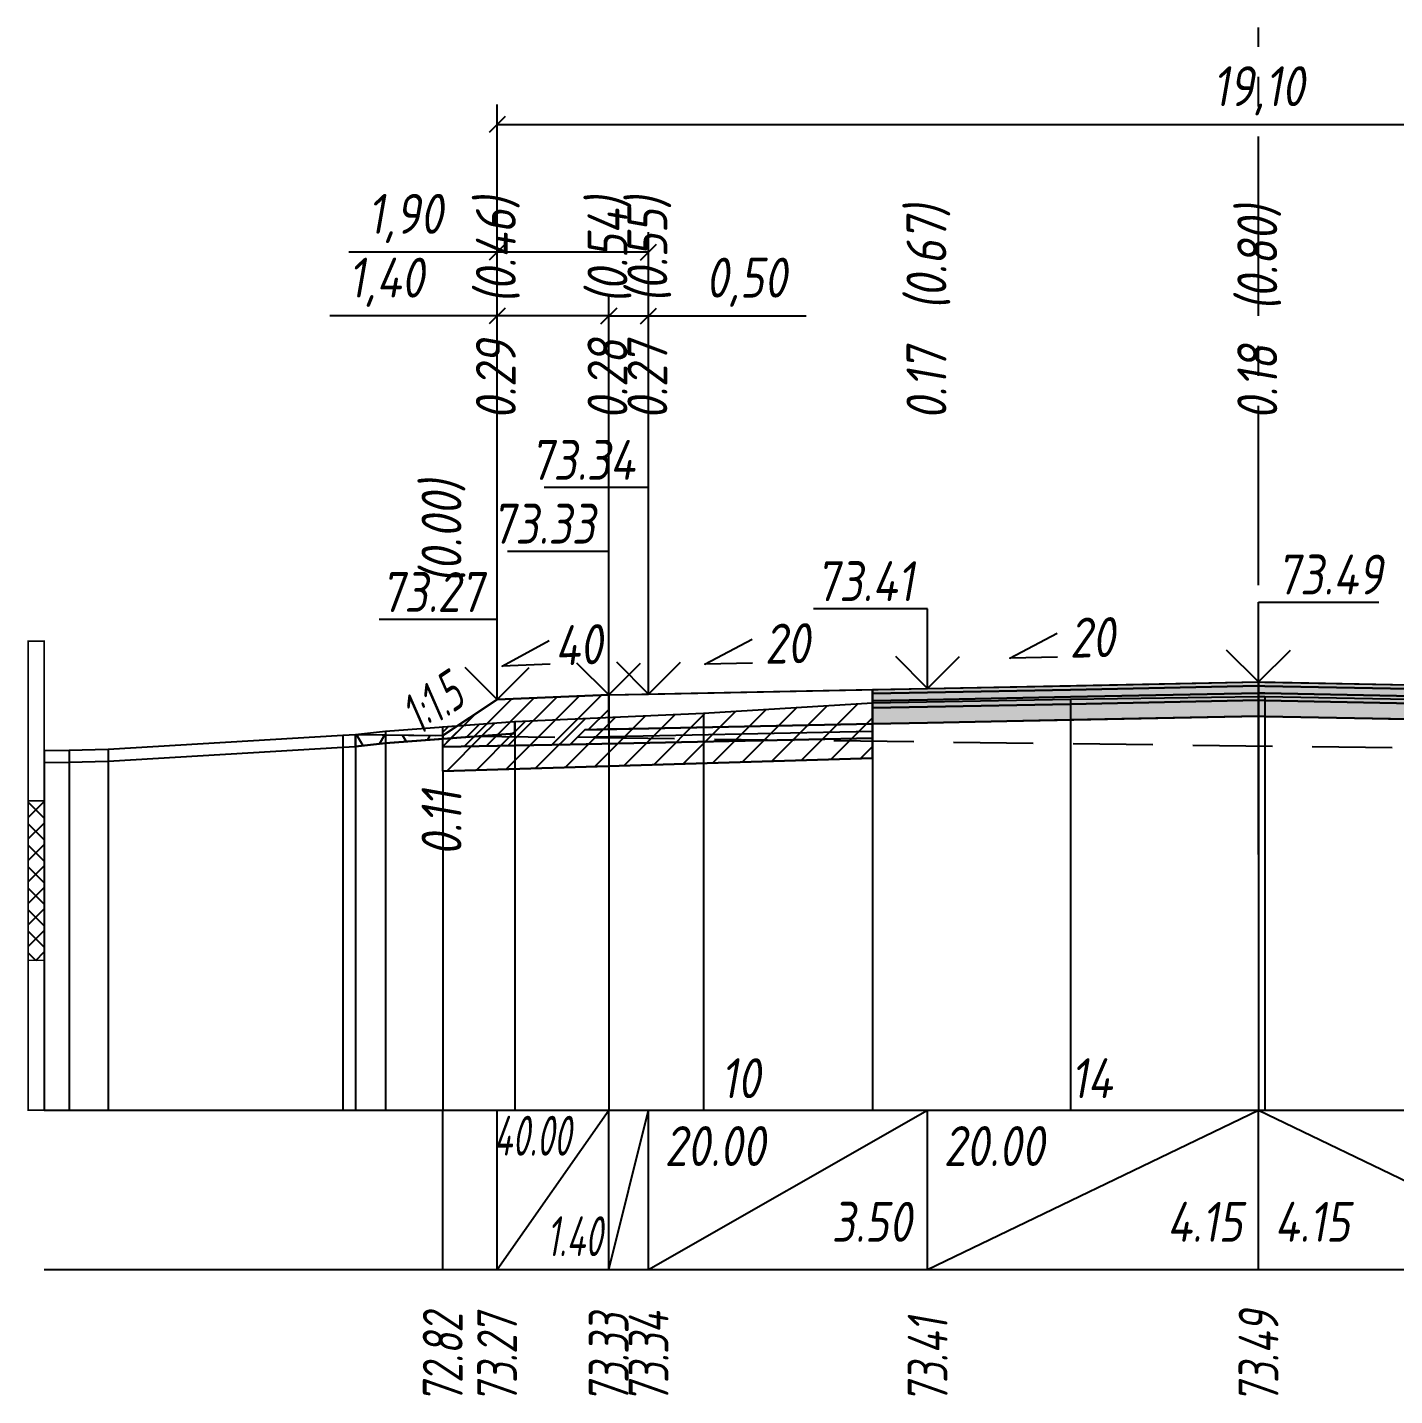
# Model space of a CAD drawing. Extents: x -717 to 1451, y -133302 to 233.
# Drawn here: x 78.9 to 164.7, y -11029.9 to -10944.1 of the extents above; entities that cross this region are included whole.
import ezdxf
from ezdxf.enums import TextEntityAlignment as Align

# ---------------------------------------------------------------- set-up
doc = ezdxf.new("R2010")
doc.units = 0
doc.linetypes.add('осевая2', pattern=[1.125, 0.75, -0.125, 0.125, -0.125])
doc.linetypes.add('штриховая', pattern=[0.75, 0.5, -0.25])
for name, color, linetype in [('Интерполированный поперечник', 2, 'Continuous'), ('Код_514', 1, 'Continuous'), ('Контур_0', 7, 'Continuous'), ('Контур_2521', 7, 'Continuous'), ('Контур_2564', 7, 'Continuous'), ('Контур_2660', 7, 'Continuous'), ('Контур_2665', 7, 'Continuous'), ('Контур_400', 7, 'Continuous'), ('Контур_508', 7, 'Continuous'), ('Контур_512', 7, 'Continuous'), ('Контур_513', 7, 'Continuous'), ('Контур_818', 7, 'Continuous'), ('Красный поперечник', 1, 'Continuous'), ('Линейка абсолютных высот', 7, 'Continuous'), ('Объём_2501', 7, 'Continuous'), ('Объём_2564', 7, 'Continuous'), ('Объём_2650', 7, 'Continuous'), ('Объём_2660', 7, 'Continuous'), ('Объём_2661', 7, 'Continuous'), ('Объём_2665', 7, 'Continuous'), ('Объём_2666', 7, 'Continuous'), ('Объём_2667', 7, 'Continuous'), ('Объём_2668', 7, 'Continuous'), ('Объём_2669', 7, 'Continuous'), ('Объём_2675', 7, 'Continuous'), ('Объём_2753', 7, 'Continuous'), ('Ось', 1, 'осевая2'), ('Откосы', 7, 'Continuous'), ('Отметки покрытия', 7, 'Continuous'), ('Рабочие отметки', 7, 'Continuous'), ('Рабочие отметки доп.', 7, 'Continuous'), ('Слои выравнивания', 7, 'Continuous'), ('Таблица', 7, 'Continuous'), ('Уклоны проезжей части', 7, 'Continuous'), ('Черный поперечник', 3, 'Continuous')]:
    doc.layers.add(name, color=color, linetype=linetype)
for name, color, linetype, true_color in [('Контур_2540', 2, 'Continuous', 0xffff00), ('Контур_2560', 2, 'Continuous', 0xffff00), ('Контур_2561', 7, 'Continuous', 0xff8040), ('Контур_2562', 3, 'Continuous', 0x00ff00), ('Контур_2563', 7, 'Continuous', 0xff8000), ('Контур_2570', 7, 'Continuous', 0x80ff00), ('Контур_2725', 7, 'Continuous', 0x323232), ('Контур_2736', 4, 'Continuous', 0x00ffff), ('Контур_2737', 4, 'Continuous', 0x00ffff), ('Контур_2738', 4, 'Continuous', 0x00ffff), ('Контур_2739', 4, 'Continuous', 0x00ffff), ('Контур_2741', 4, 'Continuous', 0x00ffff), ('Контур_2742', 4, 'Continuous', 0x00ffff), ('Контур_2743', 4, 'Continuous', 0x00ffff), ('Контур_2744', 7, 'Continuous', 0xa4ffff), ('Контур_2745', 7, 'Continuous', 0xa4ffff), ('Контур_2747', 4, 'Continuous', 0x00ffff), ('Контур_2748', 4, 'Continuous', 0x00ffff), ('Контур_2749', 4, 'Continuous', 0x00ffff), ('Контур_2750', 4, 'Continuous', 0x00ffff), ('Контур_2751', 4, 'Continuous', 0x00ffff), ('Контур_2752', 4, 'Continuous', 0x00ffff), ('Контур_2760', 7, 'Continuous', 0x323232), ('Контур_2761', 7, 'Continuous', 0x323232), ('Контур_2762', 7, 'Continuous', 0x323232), ('Контур_2763', 7, 'Continuous', 0x323232), ('Контур_402', 7, 'Continuous', 0xff6464), ('Контур_703', 4, 'Continuous', 0x00ffff), ('Контур_705', 4, 'Continuous', 0x00ffff), ('Контур_707', 4, 'Continuous', 0x00ffff), ('Контур_720', 131, 'Continuous', 0xaaffff), ('Объём_2500', 7, 'Continuous', 0xc0c0c0), ('Объём_2520', 7, 'Continuous', 0x80ffff), ('Объём_2540', 2, 'Continuous', 0xffff00), ('Объём_2560', 2, 'Continuous', 0xffff00), ('Объём_2561', 7, 'Continuous', 0xff8040), ('Объём_2562', 3, 'Continuous', 0x00ff00), ('Объём_2563', 7, 'Continuous', 0xff8000), ('Объём_2570', 7, 'Continuous', 0x80ff00), ('Объём_2600', 7, 'Continuous', 0x808000), ('Объём_2746', 2, 'Continuous', 0xffff00)]:
    doc.layers.add(name, color=color, linetype=linetype, true_color=true_color)
doc.styles.get("Standard").update_dxf_attribs({"font": 'txt', "height": 2.5})
doc.styles.add('М', font='romand.shx', dxfattribs={"width": 0.8, "oblique": 10, "height": 2.5})
doc.dimstyles.new('ISO-25', dxfattribs={"dimtxt": 2.5, "dimasz": 2.5, "dimexe": 1.25, "dimexo": 0.625, "dimtad": 1, "dimtxsty": 'Standard', "dimcen": 2.5, "dimadec": 0, "dimazin": 0, "dimtfac": 1, "dimtmove": 0, "dimatfit": 3, "dimfxl": 1, "dimarcsym": 0})

# ---------------------------------------------------------------- blocks, each defined once
blk = doc.blocks.new('_Oblique')
at = {"color": 0, "linetype": 'ByBlock', "lineweight": -2}
blk.add_line((-0.5, -0.5), (0.5, 0.5), dxfattribs=at)
blk = doc.blocks.new('*D250')
at = {"color": 0, "lineweight": -2, "transparency": 16777216}
for p, q in [((108.409, -10985.691), (108.409, -10960.971)), ((115.409, -10985.411), (115.409, -10960.971)), ((108.409, -10962.221), (97.915, -10962.221)), ((115.409, -10962.221), (108.409, -10962.221))]:
    blk.add_line(p, q, dxfattribs=at)
at = {"layer": 'Defpoints', "color": 0, "transparency": 16777216}
for p in [(115.409, -10962.221), (108.409, -10986.316), (115.409, -10986.036)]:
    blk.add_point(p, dxfattribs=at)
at = {"color": 0, "lineweight": -2, "transparency": 16777216, "rotation": 180}
blk.add_blockref('_Oblique', (108.409, -10962.221), dxfattribs=at)
at = {"color": 0, "lineweight": -2, "transparency": 16777216}
blk.add_blockref('_Oblique', (115.409, -10962.221), dxfattribs=at)
at = {"color": 0, "transparency": 16777216, "insert": (101.455, -10960.108), "char_height": 2.5, "width": 8.75, "attachment_point": 5, "style": 'М'}
blk.add_mtext('1,40', dxfattribs=at)
blk = doc.blocks.new('*D252')
at = {"color": 0, "lineweight": -2, "transparency": 16777216}
for p, q in [((115.409, -10985.411), (115.409, -10960.971)), ((117.909, -10985.361), (117.909, -10960.971)), ((115.409, -10962.221), (117.909, -10962.221)), ((117.909, -10962.221), (127.798, -10962.221))]:
    blk.add_line(p, q, dxfattribs=at)
at = {"layer": 'Defpoints', "color": 0, "transparency": 16777216}
for p in [(117.909, -10962.221), (115.409, -10986.036), (117.909, -10985.986)]:
    blk.add_point(p, dxfattribs=at)
at = {"color": 0, "lineweight": -2, "transparency": 16777216, "rotation": 180}
blk.add_blockref('_Oblique', (115.409, -10962.221), dxfattribs=at)
at = {"color": 0, "lineweight": -2, "transparency": 16777216}
blk.add_blockref('_Oblique', (117.909, -10962.221), dxfattribs=at)
at = {"color": 0, "transparency": 16777216, "insert": (124.036, -10960.108), "char_height": 2.5, "width": 9.16667, "attachment_point": 5, "style": 'М'}
blk.add_mtext('0,50', dxfattribs=at)
blk = doc.blocks.new('*D255')
at = {"color": 0, "lineweight": -2, "transparency": 16777216}
for p, q in [((108.409, -10985.691), (108.409, -10956.971)), ((117.909, -10985.361), (117.909, -10956.971)), ((108.409, -10958.221), (99.11, -10958.221)), ((117.909, -10958.221), (108.409, -10958.221))]:
    blk.add_line(p, q, dxfattribs=at)
at = {"layer": 'Defpoints', "color": 0, "transparency": 16777216}
for p in [(117.909, -10958.221), (108.409, -10986.316), (117.909, -10985.986)]:
    blk.add_point(p, dxfattribs=at)
at = {"color": 0, "lineweight": -2, "transparency": 16777216, "rotation": 180}
blk.add_blockref('_Oblique', (108.409, -10958.221), dxfattribs=at)
at = {"color": 0, "lineweight": -2, "transparency": 16777216}
blk.add_blockref('_Oblique', (117.909, -10958.221), dxfattribs=at)
at = {"color": 0, "transparency": 16777216, "insert": (102.65, -10956.108), "char_height": 2.5, "width": 8.75, "attachment_point": 5, "style": 'М'}
blk.add_mtext('1,90', dxfattribs=at)
blk = doc.blocks.new('*D256')
at = {"color": 0, "lineweight": -2, "transparency": 16777216}
for p, q in [((108.409, -10985.691), (108.409, -10948.971)), ((203.909, -10985.691), (203.909, -10948.971)), ((108.409, -10950.221), (203.909, -10950.221))]:
    blk.add_line(p, q, dxfattribs=at)
at = {"layer": 'Defpoints', "color": 0, "transparency": 16777216}
for p in [(203.909, -10950.221), (108.409, -10986.316), (203.909, -10986.316)]:
    blk.add_point(p, dxfattribs=at)
at = {"color": 0, "lineweight": -2, "transparency": 16777216, "rotation": 180}
blk.add_blockref('_Oblique', (108.409, -10950.221), dxfattribs=at)
at = {"color": 0, "lineweight": -2, "transparency": 16777216}
blk.add_blockref('_Oblique', (203.909, -10950.221), dxfattribs=at)
at = {"color": 0, "transparency": 16777216, "insert": (156.159, -10948.108), "char_height": 2.5, "width": 10.41667, "attachment_point": 5, "style": 'М'}
blk.add_mtext('19,10', dxfattribs=at)

msp = doc.modelspace()

# ---------------------------------------------------------------- hatches: boundary and pattern name
at = {"layer": 'Линейка абсолютных высот'}
h = msp.add_hatch(dxfattribs=at)
h.set_pattern_fill('ANSI37', scale=0.3, style=0)
h.paths.add_polyline_path([(80, -11002.612), (80, -10992.612), (79, -10992.612), (79, -11002.612)])
at = {"layer": 'Объём_2563'}
h = msp.add_hatch(dxfattribs=at)
h.set_pattern_fill('ANSI31', color=256, scale=0.3)
h.paths.add_polyline_path([(108.409, -10986.254), (115.409, -10985.974), (115.409, -10988.124), (113.909, -10988.154), (112.99, -10989.072), (105, -10989.232), (105, -10988.526)])
at = {"layer": 'Объём_2570'}
h = msp.add_hatch(dxfattribs=at)
h.set_pattern_fill('ANSI31', color=256, scale=0.2)
h.paths.add_polyline_path([(105, -10988.733), (105, -10987.983), (109.523, -10987.643), (109.523, -10988.393)])
at = {"layer": 'Объём_2600'}
h = msp.add_hatch(dxfattribs=at)
h.set_pattern_fill('ANSI31', color=6, scale=0.4)
h.paths.add_polyline_path([(105, -10990.744), (105, -10988.733), (109.523, -10988.393), (109.523, -10987.643), (121.358, -10987.11), (131.943, -10986.467), (131.943, -10989.935)])
h = msp.add_hatch(dxfattribs=at)
h.set_pattern_fill('HONEY', color=5, scale=0.3)
h.paths.add_polyline_path([(99.535, -10988.458), (105, -10988.526), (105, -10988.733), (101.406, -10989.004), (99.535, -10989.208)])
at = {"layer": 'Слои выравнивания'}
for color, points in [(2, [(131.943, -10985.643), (135.409, -10985.574), (144.371, -10985.395), (156.159, -10985.159), (156.159, -10985.409), (144.371, -10985.645), (135.409, -10985.824), (131.943, -10985.893)]), (3, [(131.943, -10985.893), (135.409, -10985.824), (144.371, -10985.645), (156.159, -10985.409), (156.159, -10985.859), (144.371, -10986.095), (135.409, -10986.274), (131.943, -10986.343)]), (2, [(156.159, -10985.159), (156.55, -10985.167), (168.934, -10985.414), (176.909, -10985.574), (181.632, -10985.668), (181.647, -10985.669), (181.647, -10985.919), (181.632, -10985.918), (176.909, -10985.824), (168.934, -10985.664), (156.55, -10985.417), (156.159, -10985.409)]), (3, [(156.159, -10985.409), (156.55, -10985.417), (168.934, -10985.664), (176.909, -10985.824), (181.632, -10985.918), (181.647, -10985.919), (181.647, -10986.369), (181.632, -10986.368), (176.909, -10986.274), (168.934, -10986.114), (156.55, -10985.867), (156.159, -10985.859)]), (4, [(131.943, -10986.343), (135.409, -10986.274), (144.371, -10986.095), (156.159, -10985.859), (156.159, -10986.309), (144.371, -10986.545), (135.409, -10986.724), (131.943, -10986.793)]), (5, [(131.943, -10986.793), (135.409, -10986.724), (144.371, -10986.545), (156.159, -10986.309), (156.159, -10987.309), (144.371, -10987.545), (135.409, -10987.724), (131.943, -10987.793)]), (4, [(156.159, -10985.859), (156.55, -10985.867), (168.934, -10986.114), (176.909, -10986.274), (181.632, -10986.368), (181.647, -10986.369), (181.647, -10986.819), (181.632, -10986.818), (176.909, -10986.724), (168.934, -10986.564), (156.55, -10986.317), (156.159, -10986.309)]), (5, [(156.159, -10986.309), (156.55, -10986.317), (168.934, -10986.564), (176.909, -10986.724), (181.632, -10986.818), (181.647, -10986.819), (181.647, -10987.819), (181.632, -10987.818), (176.909, -10987.724), (168.934, -10987.564), (156.55, -10987.317), (156.159, -10987.309)])]:
    msp.add_hatch(color=color, dxfattribs=at).paths.add_polyline_path(points)

# ---------------------------------------------------------------- linework, layer by layer
at = {"layer": 'Интерполированный поперечник', "linetype": 'штриховая', "ltscale": 10, "flags": 128}
msp.add_lwpolyline([(99.535, -10988.458), (212.058, -10989.869)], dxfattribs=at)
at = {"layer": 'Код_514'}
for p, q in [((105, -11022), (105, -11012)), ((108.409, -11022), (108.409, -11012)), ((108.409, -11022), (115.409, -11012)), ((115.409, -11022), (115.409, -11012)), ((115.409, -11022), (117.909, -11012)), ((117.909, -11022), (117.909, -11012)), ((117.909, -11022), (135.409, -11012)), ((135.409, -11022), (135.409, -11012)), ((135.409, -11022), (156.159, -11012)), ((156.159, -11022), (156.159, -11012)), ((156.159, -11012), (176.909, -11022))]:
    msp.add_line(p, q, dxfattribs=at)
at = {"layer": 'Контур_0', "flags": 128}
for points in [[(117.909, -10988.074), (115.409, -10988.124), (115.409, -10985.974), (131.943, -10985.643), (131.943, -10987.793), (117.909, -10988.074), (117.909, -10988.074)], [(108.409, -10986.254), (105, -10988.526), (105, -10988.526), (105, -10988.526), (105, -10988.526), (105, -10988.526), (105, -10988.526), (105, -10988.526), (105, -10988.526), (105, -10988.526), (105, -10988.526), (105, -10988.526), (105, -10988.526), (105, -10988.526), (105, -10988.526), (105, -10988.526)], [(108.409, -10986.254), (105, -10988.526), (105, -10988.526), (105, -10988.526), (105, -10988.526), (105, -10988.526), (105, -10988.526), (105, -10988.526), (105, -10988.526), (105, -10988.526), (105, -10988.526), (105, -10988.526), (105, -10988.526), (105, -10988.526), (105, -10988.526), (105, -10988.526), (105, -10988.526), (105, -10988.526), (105, -10988.526), (105, -10988.526), (105, -10988.526), (105, -10988.526), (105, -10988.526), (105, -10988.526), (105, -10988.526), (105, -10988.526), (105, -10988.526), (105, -10988.526), (105, -10988.526), (105, -10988.526)], [(105, -10989.232), (112.99, -10989.072), (113.909, -10988.154), (115.409, -10988.124)], [(113.909, -10988.154), (131.943, -10987.793), (131.943, -10988.693), (112.99, -10989.072), (113.909, -10988.154), (113.909, -10988.154)]]:
    msp.add_lwpolyline(points, dxfattribs=at)
at = {"layer": 'Контур_2521', "color": 250, "flags": 128}
msp.add_lwpolyline([(113.45, -10988.613), (131.943, -10988.243)], dxfattribs=at)
at = {"layer": 'Контур_2540', "flags": 128}
msp.add_lwpolyline([(112.99, -10989.072), (131.943, -10988.693), (131.943, -10989.935), (105, -10990.744), (105, -10989.232), (112.99, -10989.072), (112.99, -10989.072)], dxfattribs=at)
at = {"layer": 'Контур_2560', "flags": 128}
msp.add_lwpolyline([(108.409, -10986.254), (108.409, -10986.254), (108.409, -10986.254), (115.409, -10985.974)], dxfattribs=at)
at = {"layer": 'Контур_2561', "flags": 128}
msp.add_lwpolyline([(115.409, -10985.974), (115.409, -10985.974), (108.409, -10986.254), (108.409, -10986.254), (115.409, -10985.974)], dxfattribs=at)
at = {"layer": 'Контур_2562', "flags": 128}
msp.add_lwpolyline([(108.409, -10986.254), (108.409, -10986.254), (108.409, -10986.254), (108.409, -10986.254), (108.409, -10986.254)], dxfattribs=at)
at = {"layer": 'Контур_2563', "flags": 128}
msp.add_lwpolyline([(108.409, -10986.254), (115.409, -10985.974), (115.409, -10988.124), (113.909, -10988.154), (112.99, -10989.072), (105, -10989.232), (105, -10988.526), (108.409, -10986.254), (108.409, -10986.254)], dxfattribs=at)
at = {"layer": 'Контур_2564', "flags": 128}
msp.add_lwpolyline([(108.409, -10986.254), (115.409, -10985.974)], dxfattribs=at)
at = {"layer": 'Контур_2570', "flags": 128}
msp.add_lwpolyline([(80, -10990.204), (81.574, -10990.194), (84.018, -10990.126), (98.742, -10989.248), (99.535, -10989.208), (99.535, -10989.208), (101.406, -10989.004), (109.523, -10988.393), (109.523, -10987.643), (121.358, -10987.11), (131.943, -10986.467), (144.371, -10986.244), (156.159, -10986.069), (156.55, -10986.063), (168.934, -10986.293)], dxfattribs=at)
at = {"layer": 'Контур_2660', "flags": 128}
msp.add_lwpolyline([(105, -10990.744), (131.943, -10989.935)], dxfattribs=at)
at = {"layer": 'Контур_2665', "flags": 128}
msp.add_lwpolyline([(108.409, -10986.254), (108.409, -10986.254)], dxfattribs=at)
at = {"layer": 'Контур_2725', "flags": 128}
msp.add_lwpolyline([(131.943, -10987.793), (135.409, -10987.724), (144.371, -10987.545), (156.159, -10987.309), (156.55, -10987.317), (168.934, -10987.564), (176.909, -10987.724), (181.632, -10987.818), (181.647, -10987.819)], dxfattribs=at)
at = {"layer": 'Контур_2736', "flags": 128}
msp.add_lwpolyline([(108.409, -10986.254), (105, -10988.526)], dxfattribs=at)
at = {"layer": 'Контур_2737', "flags": 128}
msp.add_lwpolyline([(105, -10988.526), (105, -10988.526)], dxfattribs=at)
at = {"layer": 'Контур_2738', "flags": 128}
msp.add_lwpolyline([(105, -10988.526), (105, -10988.526)], dxfattribs=at)
at = {"layer": 'Контур_2739', "flags": 128}
msp.add_lwpolyline([(105, -10988.526), (105, -10988.526)], dxfattribs=at)
at = {"layer": 'Контур_2741', "flags": 128}
msp.add_lwpolyline([(105, -10988.526), (105, -10988.526)], dxfattribs=at)
at = {"layer": 'Контур_2742', "flags": 128}
msp.add_lwpolyline([(105, -10988.526), (105, -10988.526)], dxfattribs=at)
at = {"layer": 'Контур_2743', "flags": 128}
msp.add_lwpolyline([(105, -10988.526), (105, -10988.526)], dxfattribs=at)
at = {"layer": 'Контур_2744', "flags": 128}
msp.add_lwpolyline([(105, -10988.526), (105, -10988.526)], dxfattribs=at)
msp.add_lwpolyline([(105, -10988.526), (105, -10988.526)], dxfattribs=at)
msp.add_lwpolyline([(105, -10988.526), (105, -10988.526)], dxfattribs=at)
msp.add_lwpolyline([(105, -10988.526), (105, -10988.526)], dxfattribs=at)
msp.add_lwpolyline([(105, -10988.526), (105, -10988.526)], dxfattribs=at)
msp.add_lwpolyline([(105, -10988.526), (105, -10988.526)], dxfattribs=at)
at = {"layer": 'Контур_2745', "flags": 128}
msp.add_lwpolyline([(105, -10988.526), (105, -10988.526)], dxfattribs=at)
msp.add_lwpolyline([(105, -10988.526), (105, -10988.526)], dxfattribs=at)
msp.add_lwpolyline([(105, -10988.526), (105, -10988.526)], dxfattribs=at)
msp.add_lwpolyline([(105, -10988.526), (105, -10988.526)], dxfattribs=at)
msp.add_lwpolyline([(105, -10988.526), (105, -10988.526)], dxfattribs=at)
msp.add_lwpolyline([(105, -10988.526), (105, -10988.526)], dxfattribs=at)
at = {"layer": 'Контур_2747', "flags": 128}
msp.add_lwpolyline([(105, -10988.526), (105, -10988.526)], dxfattribs=at)
at = {"layer": 'Контур_2748', "flags": 128}
msp.add_lwpolyline([(105, -10988.526), (105, -10988.526)], dxfattribs=at)
at = {"layer": 'Контур_2749', "flags": 128}
msp.add_lwpolyline([(105, -10988.526), (105, -10988.526)], dxfattribs=at)
at = {"layer": 'Контур_2750', "flags": 128}
msp.add_lwpolyline([(105, -10988.526), (105, -10988.526)], dxfattribs=at)
at = {"layer": 'Контур_2751', "flags": 128}
msp.add_lwpolyline([(105, -10988.526), (105, -10988.526)], dxfattribs=at)
at = {"layer": 'Контур_2752', "flags": 128}
msp.add_lwpolyline([(105, -10988.526), (105, -10988.526)], dxfattribs=at)
at = {"layer": 'Контур_2760', "flags": 128}
msp.add_lwpolyline([(131.943, -10985.643), (135.409, -10985.574), (144.371, -10985.395), (156.159, -10985.159), (156.55, -10985.167), (168.934, -10985.414), (176.909, -10985.574), (181.632, -10985.668), (181.647, -10985.669)], dxfattribs=at)
at = {"layer": 'Контур_2761', "flags": 128}
msp.add_lwpolyline([(131.943, -10985.893), (135.409, -10985.824), (144.371, -10985.645), (156.159, -10985.409), (156.55, -10985.417), (168.934, -10985.664), (176.909, -10985.824), (181.632, -10985.918), (181.647, -10985.919)], dxfattribs=at)
at = {"layer": 'Контур_2762', "flags": 128}
msp.add_lwpolyline([(131.943, -10986.343), (135.409, -10986.274), (144.371, -10986.095), (156.159, -10985.859), (156.55, -10985.867), (168.934, -10986.114), (176.909, -10986.274), (181.632, -10986.368), (181.647, -10986.369)], dxfattribs=at)
at = {"layer": 'Контур_2763', "flags": 128}
msp.add_lwpolyline([(131.943, -10986.793), (135.409, -10986.724), (144.371, -10986.545), (156.159, -10986.309), (156.55, -10986.317), (168.934, -10986.564), (176.909, -10986.724), (181.632, -10986.818), (181.647, -10986.819)], dxfattribs=at)
at = {"layer": 'Контур_400', "flags": 128}
for points in [[(115.409, -10985.974), (117.909, -10985.924), (117.909, -10985.924), (117.909, -10985.924), (117.909, -10985.924), (117.909, -10985.924), (117.909, -10985.924), (135.409, -10985.574), (156.159, -10985.159)], [(156.159, -10985.159), (176.909, -10985.574), (194.409, -10985.924), (194.409, -10985.924), (194.409, -10985.924), (194.409, -10985.924), (194.409, -10985.924), (194.409, -10985.924), (196.909, -10985.974)]]:
    msp.add_lwpolyline(points, dxfattribs=at)
at = {"layer": 'Контур_402', "flags": 128}
msp.add_lwpolyline([(105, -10990.744), (131.943, -10989.935), (131.943, -10987.793), (156.159, -10987.309), (181.647, -10987.819), (181.647, -10989.973), (210.8, -10990.848)], dxfattribs=at)
at = {"layer": 'Контур_508', "flags": 128}
msp.add_lwpolyline([(105, -10990.744), (131.943, -10989.935), (131.943, -10987.793), (156.159, -10987.309), (181.647, -10987.819), (181.647, -10989.973), (210.8, -10990.848), (212.528, -10992), (214.528, -10992), (219.558, -10988.647)], dxfattribs=at)
at = {"layer": 'Контур_512', "flags": 128}
msp.add_lwpolyline([(105, -10990.744), (131.943, -10989.935)], dxfattribs=at)
at = {"layer": 'Контур_513', "flags": 128}
msp.add_lwpolyline([(105, -10990.744), (131.943, -10989.935), (131.943, -10987.793), (156.159, -10987.309), (181.647, -10987.819), (181.647, -10989.973), (210.8, -10990.848), (212.528, -10992), (214.528, -10992), (219.558, -10988.647)], dxfattribs=at)
at = {"layer": 'Контур_703', "flags": 128}
for points in [[(108.409, -10986.254), (105, -10988.526)], [(105, -10988.526), (105, -10988.526)]]:
    msp.add_lwpolyline(points, dxfattribs=at)
at = {"layer": 'Контур_705', "flags": 128}
msp.add_lwpolyline([(105, -10988.526), (105, -10988.526)], dxfattribs=at)
at = {"layer": 'Контур_707', "flags": 128}
msp.add_lwpolyline([(105, -10988.526), (105, -10988.526)], dxfattribs=at)
at = {"layer": 'Контур_720', "flags": 128}
msp.add_lwpolyline([(105, -10988.526), (105, -10988.526)], dxfattribs=at)
at = {"layer": 'Контур_818', "flags": 128}
msp.add_lwpolyline([(105, -10988.733), (109.523, -10988.393), (109.523, -10987.643), (121.358, -10987.11), (131.943, -10986.467), (144.371, -10986.244), (156.159, -10986.069), (156.55, -10986.063), (168.934, -10986.293), (181.632, -10986.533), (181.647, -10986.535), (193.201, -10987.401), (204.424, -10988.198), (204.424, -10988.948), (207.045, -10989.79), (212.058, -10990.619), (212.058, -10990.619), (219.326, -10989.438), (219.558, -10989.397)], dxfattribs=at)
at = {"layer": 'Красный поперечник'}
for p, q in [((117.909, -10985.924), (135.409, -10985.574)), ((135.409, -10985.574), (156.159, -10985.159)), ((156.159, -10985.159), (176.909, -10985.574)), ((105, -10988.526), (108.409, -10986.254)), ((108.409, -10986.254), (115.409, -10985.974)), ((115.409, -10985.974), (117.909, -10985.924)), ((131.943, -10989.935), (131.943, -11012)), ((105, -10990.744), (105, -11012))]:
    msp.add_line(p, q, dxfattribs=at)
at = {"layer": 'Линейка абсолютных высот', "color": 7, "const_width": 0.1, "flags": 128}
for points in [[(80, -10992.612), (80, -10982.612), (79, -10982.612), (79, -10992.612), (80, -10992.612)], [(80, -11002.612), (80, -10992.612), (79, -10992.612), (79, -11002.612), (80, -11002.612)], [(80, -11012), (80, -11002.612), (79, -11002.612), (79, -11012), (80, -11012)]]:
    msp.add_lwpolyline(points, dxfattribs=at)
at = {"layer": 'Объём_2500', "flags": 128}
msp.add_lwpolyline([(117.909, -10988.074), (115.409, -10988.124), (115.409, -10985.974), (131.943, -10985.643), (131.943, -10987.793), (117.909, -10988.074), (117.909, -10988.074)], dxfattribs=at)
at = {"layer": 'Объём_2501', "flags": 128}
for points in [[(115.409, -10985.974), (117.909, -10985.924), (117.909, -10985.924), (117.909, -10985.924), (117.909, -10985.924), (117.909, -10985.924), (117.909, -10985.924), (135.409, -10985.574), (156.159, -10985.159)], [(156.159, -10985.159), (176.909, -10985.574), (194.409, -10985.924), (194.409, -10985.924), (194.409, -10985.924), (194.409, -10985.924), (194.409, -10985.924), (194.409, -10985.924), (196.909, -10985.974)]]:
    msp.add_lwpolyline(points, dxfattribs=at)
at = {"layer": 'Объём_2520', "color": 250, "flags": 128}
msp.add_lwpolyline([(113.909, -10988.154), (131.943, -10987.793), (131.943, -10988.693), (112.99, -10989.072), (113.909, -10988.154), (113.909, -10988.154)], dxfattribs=at)
at = {"layer": 'Объём_2540', "flags": 128}
msp.add_lwpolyline([(112.99, -10989.072), (131.943, -10988.693), (131.943, -10989.935), (105, -10990.744), (105, -10989.232), (112.99, -10989.072), (112.99, -10989.072)], dxfattribs=at)
at = {"layer": 'Объём_2560', "flags": 128}
msp.add_lwpolyline([(108.409, -10986.254), (108.409, -10986.254), (108.409, -10986.254), (115.409, -10985.974)], dxfattribs=at)
at = {"layer": 'Объём_2561', "flags": 128}
msp.add_lwpolyline([(115.409, -10985.974), (115.409, -10985.974), (108.409, -10986.254), (108.409, -10986.254), (115.409, -10985.974)], dxfattribs=at)
at = {"layer": 'Объём_2562', "flags": 128}
msp.add_lwpolyline([(108.409, -10986.254), (108.409, -10986.254), (108.409, -10986.254), (108.409, -10986.254), (108.409, -10986.254)], dxfattribs=at)
at = {"layer": 'Объём_2563', "color": 250, "flags": 128}
msp.add_lwpolyline([(108.409, -10986.254), (115.409, -10985.974), (115.409, -10988.124), (113.909, -10988.154), (112.99, -10989.072), (105, -10989.232), (105, -10988.526), (108.409, -10986.254), (108.409, -10986.254)], dxfattribs=at)
at = {"layer": 'Объём_2564', "flags": 128}
msp.add_lwpolyline([(108.409, -10986.254), (115.409, -10985.974)], dxfattribs=at)
at = {"layer": 'Объём_2570', "flags": 128}
msp.add_lwpolyline([(105, -10988.733), (105, -10987.983), (109.523, -10987.643), (109.523, -10988.393), (105, -10988.733), (105, -10988.733)], dxfattribs=at)
at = {"layer": 'Объём_2600', "color": 5, "flags": 128}
msp.add_lwpolyline([(99.535, -10988.458), (105, -10988.526), (105, -10988.733), (101.406, -10989.004), (99.535, -10989.208), (99.535, -10988.458), (99.535, -10988.458)], dxfattribs=at)
at = {"layer": 'Объём_2650', "color": 6, "flags": 128}
msp.add_lwpolyline([(105, -10990.744), (105, -10988.733), (109.523, -10988.393), (109.523, -10987.643), (121.358, -10987.11), (131.943, -10986.467), (131.943, -10989.935), (105, -10990.744), (105, -10990.744)], dxfattribs=at)
at = {"layer": 'Объём_2660', "flags": 128}
msp.add_lwpolyline([(105, -10990.744), (131.943, -10989.935)], dxfattribs=at)
at = {"layer": 'Объём_2661', "flags": 128}
msp.add_lwpolyline([(108.409, -10986.254), (105, -10988.526)], dxfattribs=at)
at = {"layer": 'Объём_2665', "flags": 128}
msp.add_lwpolyline([(108.409, -10986.254), (108.409, -10986.254)], dxfattribs=at)
at = {"layer": 'Объём_2666', "flags": 128}
msp.add_lwpolyline([(108.409, -10986.254), (105, -10988.526)], dxfattribs=at)
at = {"layer": 'Объём_2667', "flags": 128}
msp.add_lwpolyline([(105, -10988.526), (105, -10988.526)], dxfattribs=at)
msp.add_lwpolyline([(105, -10988.526), (105, -10988.526)], dxfattribs=at)
at = {"layer": 'Объём_2668', "flags": 128}
msp.add_lwpolyline([(105, -10988.526), (105, -10988.526)], dxfattribs=at)
msp.add_lwpolyline([(105, -10988.526), (105, -10988.526)], dxfattribs=at)
at = {"layer": 'Объём_2669', "flags": 128}
msp.add_lwpolyline([(105, -10988.526), (105, -10988.526)], dxfattribs=at)
msp.add_lwpolyline([(105, -10988.526), (105, -10988.526)], dxfattribs=at)
at = {"layer": 'Объём_2675', "flags": 128}
msp.add_lwpolyline([(105, -10988.526), (105, -10988.526)], dxfattribs=at)
msp.add_lwpolyline([(105, -10988.526), (105, -10988.526)], dxfattribs=at)
msp.add_lwpolyline([(105, -10988.526), (105, -10988.526)], dxfattribs=at)
msp.add_lwpolyline([(105, -10988.526), (105, -10988.526)], dxfattribs=at)
msp.add_lwpolyline([(105, -10988.526), (105, -10988.526)], dxfattribs=at)
msp.add_lwpolyline([(105, -10988.526), (105, -10988.526)], dxfattribs=at)
msp.add_lwpolyline([(105, -10988.526), (105, -10988.526)], dxfattribs=at)
msp.add_lwpolyline([(105, -10988.526), (105, -10988.526)], dxfattribs=at)
msp.add_lwpolyline([(105, -10988.526), (105, -10988.526)], dxfattribs=at)
msp.add_lwpolyline([(105, -10988.526), (105, -10988.526)], dxfattribs=at)
msp.add_lwpolyline([(105, -10988.526), (105, -10988.526)], dxfattribs=at)
msp.add_lwpolyline([(105, -10988.526), (105, -10988.526)], dxfattribs=at)
at = {"layer": 'Объём_2746', "flags": 128}
msp.add_lwpolyline([(109.523, -10988.393), (109.523, -10987.643), (121.358, -10987.11), (131.943, -10986.467), (131.943, -10989.935), (105, -10990.744), (105, -10988.733), (109.523, -10988.393), (109.523, -10988.393)], dxfattribs=at)
at = {"layer": 'Объём_2753', "flags": 128}
msp.add_lwpolyline([(131.943, -10985.643), (131.943, -10985.643)], dxfattribs=at)
at = {"layer": 'Ось', "ltscale": 15}
msp.add_line((156.159, -10995.971), (156.159, -10944.13), dxfattribs=at)
at = {"layer": 'Откосы', "color": 1, "flags": 128}
for points in [[(143.558, -10983.6), (140.558, -10983.66), (143.528, -10982.1)], [(111.73, -10984.056), (108.733, -10984.176), (111.67, -10982.557)], [(124.433, -10983.982), (121.433, -10984.042), (124.403, -10982.482)]]:
    msp.add_lwpolyline(points, dxfattribs=at)
at = {"layer": 'Отметки покрытия', "color": 1}
for p, q in [((117.909, -10972.974), (111.359, -10972.974)), ((117.909, -10985.924), (117.909, -10972.974)), ((115.409, -10976.974), (109.059, -10976.974)), ((115.409, -10985.974), (115.409, -10976.974)), ((135.409, -10980.574), (128.259, -10980.574)), ((135.409, -10985.574), (135.409, -10980.574)), ((156.159, -10985.159), (156.159, -10980.159)), ((156.159, -10980.159), (163.709, -10980.159)), ((108.409, -10981.254), (101.009, -10981.254)), ((108.409, -10986.254), (108.409, -10981.254)), ((156.159, -10985.159), (154.159, -10983.159)), ((156.159, -10985.159), (158.159, -10983.159)), ((115.409, -10985.974), (113.409, -10983.974)), ((115.409, -10985.974), (117.409, -10983.974)), ((117.909, -10985.924), (115.909, -10983.924)), ((117.909, -10985.924), (119.909, -10983.924)), ((135.409, -10985.574), (133.409, -10983.574)), ((135.409, -10985.574), (137.409, -10983.574)), ((108.409, -10986.254), (106.409, -10984.254)), ((108.409, -10986.254), (110.409, -10984.254))]:
    msp.add_line(p, q, dxfattribs=at)
at = {"layer": 'Слои выравнивания'}
for p, q in [((131.943, -10985.643), (131.943, -11012)), ((156.159, -10985.159), (156.159, -11012)), ((115.409, -10985.974), (115.409, -11012))]:
    msp.add_line(p, q, dxfattribs=at)
at = {"layer": 'Слои выравнивания', "color": 2, "flags": 128}
for points in [[(131.943, -10985.643), (135.409, -10985.574), (144.371, -10985.395), (156.159, -10985.159), (156.159, -10985.409), (144.371, -10985.645), (135.409, -10985.824), (131.943, -10985.893)], [(156.159, -10985.159), (156.55, -10985.167), (168.934, -10985.414), (176.909, -10985.574), (181.632, -10985.668), (181.647, -10985.669), (181.647, -10985.919), (181.632, -10985.918), (176.909, -10985.824), (168.934, -10985.664), (156.55, -10985.417), (156.159, -10985.409)]]:
    msp.add_lwpolyline(points, close=True, dxfattribs=at)
at = {"layer": 'Слои выравнивания', "color": 3, "flags": 128}
for points in [[(131.943, -10985.893), (135.409, -10985.824), (144.371, -10985.645), (156.159, -10985.409), (156.159, -10985.859), (144.371, -10986.095), (135.409, -10986.274), (131.943, -10986.343)], [(156.159, -10985.409), (156.55, -10985.417), (168.934, -10985.664), (176.909, -10985.824), (181.632, -10985.918), (181.647, -10985.919), (181.647, -10986.369), (181.632, -10986.368), (176.909, -10986.274), (168.934, -10986.114), (156.55, -10985.867), (156.159, -10985.859)]]:
    msp.add_lwpolyline(points, close=True, dxfattribs=at)
at = {"layer": 'Слои выравнивания', "color": 4, "flags": 128}
for points in [[(131.943, -10986.343), (135.409, -10986.274), (144.371, -10986.095), (156.159, -10985.859), (156.159, -10986.309), (144.371, -10986.545), (135.409, -10986.724), (131.943, -10986.793)], [(156.159, -10985.859), (156.55, -10985.867), (168.934, -10986.114), (176.909, -10986.274), (181.632, -10986.368), (181.647, -10986.369), (181.647, -10986.819), (181.632, -10986.818), (176.909, -10986.724), (168.934, -10986.564), (156.55, -10986.317), (156.159, -10986.309)]]:
    msp.add_lwpolyline(points, close=True, dxfattribs=at)
at = {"layer": 'Слои выравнивания', "color": 5, "flags": 128}
for points in [[(131.943, -10986.793), (135.409, -10986.724), (144.371, -10986.545), (156.159, -10986.309), (156.159, -10987.309), (144.371, -10987.545), (135.409, -10987.724), (131.943, -10987.793)], [(156.159, -10986.309), (156.55, -10986.317), (168.934, -10986.564), (176.909, -10986.724), (181.632, -10986.818), (181.647, -10986.819), (181.647, -10987.819), (181.632, -10987.818), (176.909, -10987.724), (168.934, -10987.564), (156.55, -10987.317), (156.159, -10987.309)]]:
    msp.add_lwpolyline(points, close=True, dxfattribs=at)
at = {"layer": 'Таблица'}
for p, q in [((80, -11012), (244.558, -11012)), ((80, -11022), (244.558, -11022))]:
    msp.add_line(p, q, dxfattribs=at)
at = {"layer": 'Черный поперечник', "color": 7}
for p, q in [((131.943, -10986.467), (131.943, -11012)), ((144.371, -10986.244), (144.371, -11012)), ((156.159, -10986.069), (156.159, -11012)), ((156.55, -10986.063), (156.55, -11012)), ((121.358, -10987.11), (121.358, -11012)), ((101.406, -10988.254), (101.406, -11012)), ((109.523, -10987.643), (109.523, -11012)), ((98.742, -10988.498), (98.742, -11012)), ((99.535, -10988.458), (99.535, -11012)), ((80, -10989.454), (80, -11012)), ((81.574, -10989.444), (81.574, -11012)), ((84.018, -10989.376), (84.018, -11012))]:
    msp.add_line(p, q, dxfattribs=at)
at = {"layer": 'Черный поперечник', "flags": 128}
msp.add_lwpolyline([(80, -10989.454), (81.574, -10989.444), (84.018, -10989.376), (98.742, -10988.498), (99.535, -10988.458), (101.406, -10988.254), (109.523, -10987.643), (121.358, -10987.11), (131.943, -10986.467), (144.371, -10986.244), (156.159, -10986.069), (156.55, -10986.063), (168.934, -10986.293), (181.632, -10986.533), (181.647, -10986.535), (193.201, -10987.401), (204.424, -10988.198), (207.045, -10989.04), (212.058, -10989.869), (219.326, -10988.688), (225.038, -10987.683), (232.987, -10987.962), (241.396, -10988.356), (244.558, -10988.468)], dxfattribs=at)

# ---------------------------------------------------------------- texts
at = {"layer": 'Код_514', "style": 'М', "oblique": 10}
for s, width, p in [('40.00', 0.6, (108.182, -11012.354)), ('20.00', 0.8, (118.909, -11013)), ('20.00', 0.8, (136.409, -11013))]:
    msp.add_text(s, height=2.5, dxfattribs=dict(at, width=width)).set_placement(p, align=Align.TOP_LEFT)
for s, width, p in [('3.50', 0.8, (134.409, -11021)), ('4.15', 0.8, (155.159, -11021)), ('1.40', 0.6, (114.99, -11021.904))]:
    msp.add_text(s, height=2.5, dxfattribs=dict(at, width=width)).set_placement(p, align=Align.BOTTOM_RIGHT)
at = {"layer": 'Код_514', "style": 'М', "oblique": 10, "width": 0.8}
msp.add_text('4.15', height=2.5, dxfattribs=at).set_placement((157.159, -11021), align=Align.BOTTOM_LEFT)
at = {"layer": 'Код_514', "style": 'М', "oblique": 10, "width": 0.7}
for s, p in [('73.49', (156.159, -11030.382)), ('72.82', (105, -11030.382)), ('73.27', (108.409, -11030.382)), ('73.33', (115.409, -11030.382)), ('73.34', (117.909, -11030.382)), ('73.41', (135.409, -11030.382))]:
    msp.add_text(s, height=2.5, rotation=90, dxfattribs=at).set_placement(p, align=Align.MIDDLE_LEFT)
at = {"layer": 'Отметки покрытия', "color": 1, "style": 'М', "oblique": 10, "width": 0.8}
for s, p in [('73.34', (117.05, -10973.243)), ('73.33', (114.55, -10977.243)), ('73.41', (134.55, -10980.843)), ('73.27', (107.55, -10981.523))]:
    msp.add_text(s, height=2.5, dxfattribs=at).set_placement(p, align=Align.BOTTOM_RIGHT)
msp.add_text('73.49', height=2.5, dxfattribs=at).set_placement((157.3, -10980.428), align=Align.BOTTOM_LEFT)
at = {"layer": 'Рабочие отметки', "color": 1, "style": 'М', "oblique": 10, "width": 0.8}
for s, p in [('0.28', (115.331, -10968.724)), ('0.29', (108.331, -10968.724)), ('0.27', (117.831, -10968.724)), ('0.17', (135.331, -10968.724)), ('0.18', (156.081, -10968.724))]:
    msp.add_text(s, height=2.5, rotation=90, dxfattribs=at).set_placement(p, align=Align.MIDDLE_LEFT)
msp.add_text('0.11', height=2.5, rotation=90, dxfattribs=at).set_placement((104.922, -10991.942), align=Align.MIDDLE_RIGHT)
at = {"layer": 'Рабочие отметки доп.', "color": 1, "style": 'М', "oblique": 10, "width": 0.8}
for s, p in [('(0.46)', (108.331, -10961.424)), ('(0.54)', (115.331, -10961.424)), ('(0.55)', (117.831, -10961.374)), ('(0.67)', (135.331, -10961.824)), ('(0.80)', (156.081, -10961.874)), ('(0.00)', (104.922, -10978.957))]:
    msp.add_text(s, height=2.5, rotation=90, dxfattribs=at).set_placement(p, align=Align.MIDDLE_LEFT)
at = {"layer": 'Слои выравнивания', "style": 'М', "oblique": 10, "width": 0.8}
for s, p in [('10', (123.676, -11012)), ('14', (145.693, -11012))]:
    msp.add_text(s, height=2.5, dxfattribs=at).set_placement(p, align=Align.BOTTOM_CENTER)
at = {"layer": 'Уклоны проезжей части', "color": 1, "style": 'М', "oblique": 10}
for s, rotation, width, p in [('40', 2.29061, 0.8, (113.598, -10984.834)), ('20', 1.14576, 0.8, (126.639, -10984.749)), ('20', 1.14576, 0.8, (145.764, -10984.367)), ('1:1.5', 33.69007, 0.6, (105.448, -10988.147))]:
    msp.add_text(s, height=2.5, rotation=rotation, dxfattribs=dict(at, width=width)).set_placement(p, align=Align.BOTTOM_CENTER)

# ---------------------------------------------------------------- dimensions: what is measured, and where the dimension line sits
at = {"color": 5}
dim = msp.add_linear_dim(base=(203.909, -10950.221), p1=(108.409, -10986.316), p2=(203.909, -10986.316), angle=180, dimstyle='ISO-25', override={"dimasz": 1, "dimlfac": 0.2, "dimzin": 0, "dimtxsty": 'М', "dimblk1": 'Oblique', "dimblk2": 'Oblique', "dimsah": 1}, dxfattribs=at)
dim.commit()
dim.dimension.update_dxf_attribs({"geometry": '*D256', "text_midpoint": (156.159, -10948.108)})
for base, p1, p2, picture, middle in [((117.909, -10958.221), (108.409, -10986.316), (117.909, -10985.986), '*D255', (102.65, -10958.221)), ((115.409, -10962.221), (108.409, -10986.316), (115.409, -10986.036), '*D250', (101.455, -10962.221)), ((117.909, -10962.221), (115.409, -10986.036), (117.909, -10985.986), '*D252', (124.036, -10962.221))]:
    dim = msp.add_linear_dim(base=base, p1=p1, p2=p2, angle=180, dimstyle='ISO-25', override={"dimasz": 1, "dimlfac": 0.2, "dimzin": 0, "dimtxsty": 'М', "dimblk1": 'Oblique', "dimblk2": 'Oblique', "dimsah": 1}, dxfattribs=at)
    dim.commit()
    dim.dimension.update_dxf_attribs({"geometry": picture, "text_midpoint": middle, "dimtype": 160})

doc.saveas('drawing.dxf')
